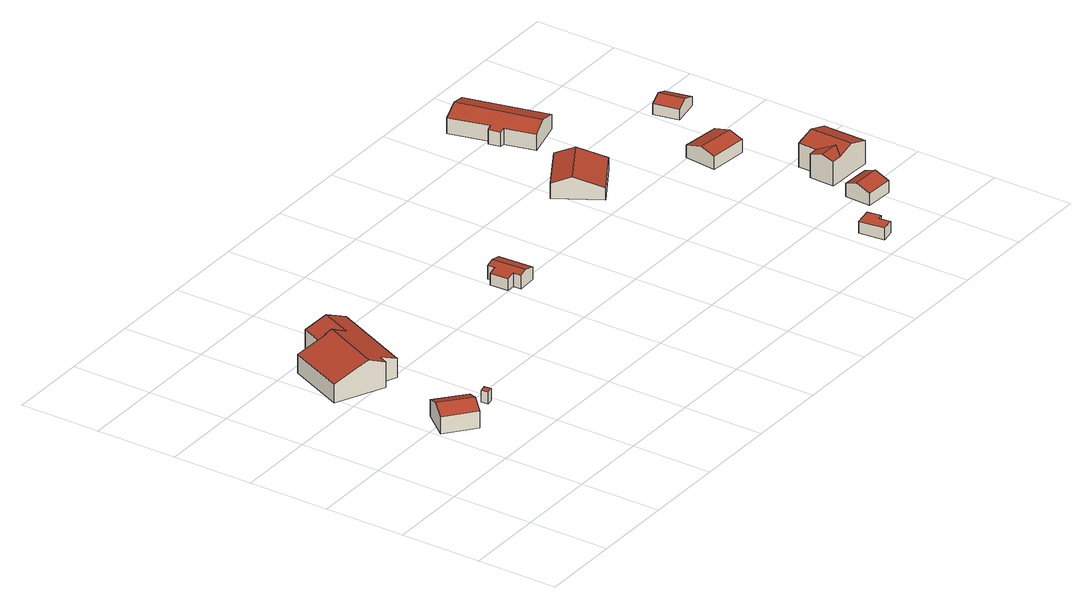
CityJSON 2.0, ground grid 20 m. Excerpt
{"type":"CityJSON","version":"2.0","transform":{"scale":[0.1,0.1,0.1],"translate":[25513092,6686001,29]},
"CityObjects":{
"building1":{"type":"Building","attributes":{"measuredHeight":5.01,"roofType":"1000","Katuosoite":"Puroniityntie 314","C_KAYTTARK":"941","Rakennuksen_tila":"voimassa","REPAIRED":"no","LowestRoof":48.76,"HighestRoof":48.76,"BREC_BuildingHeightNN":48.76,"BREC_RoofNames":"flat","Kayttotarkoitus":"Ei käyttömerkintää kartalla","CODE":"121","Kerroksia":0,"GroundLevel":43.75,"RATU":61590,"TILA_KOODI":2,"KG_KRAKENN":5084477,"Kerrosala":0,"Valmistunut":"2099-01-01","Integrate_LoD[1]":{"integrating_person":"vcdb_user","integration_date":"2016-10-28","matching_mode":1,"area_diff":0,"area_diff_filter":10,"overlap_DB_to_file":100,"overlap_file_to_DB":100,"overlap_filter":89}},"address":[{"CountryName":"Finland","LocalityName":"Helsinki"}],"geometry":[{"type":"Solid","lod":"2","boundaries":[[[[0,1,2,3]],[[1,4,5,2]],[[6,0,3,7]],[[8,5,4,9]],[[9,4,1,0,6]],[[7,3,2,5,8]],[[7,8,9,6]]]],"semantics":{"surfaces":[{"type":"RoofSurface","ZMax":5.86,"ZMinASL":48.14,"ZMin":4.39,"Area":35.39,"ZMaxASL":49.62,"RoofPitch":68.12,"RoofOrientation":219.76},{"type":"RoofSurface","ZMax":5.86,"ZMinASL":47.87,"ZMin":4.12,"Area":41.78,"ZMaxASL":49.62,"RoofPitch":68.12,"RoofOrientation":39.76},{"type":"WallSurface","ZMax":4.39,"Area":39.16,"ZMinASL":43.75,"ZMin":0,"ZMaxASL":48.14},{"type":"WallSurface","ZMax":4.12,"Area":36.78,"ZMinASL":43.75,"ZMin":0,"ZMaxASL":47.87},{"type":"WallSurface","ZMax":5.86,"Area":40.54,"ZMinASL":43.75,"ZMin":0,"ZMaxASL":49.62},{"type":"GroundSurface","ZMinASL":43.75,"ZMin":0,"Area":71.61}],"values":[[0,1,2,3,4,4,5]]}}]},
"building2":{"type":"Building","attributes":{"measuredHeight":3,"roofType":"1000","CODE":"220","REPAIRED":"no","GroundLevel":45.15,"LowestRoof":48.15,"HighestRoof":48.15,"BREC_BuildingHeightNN":48.15,"Integrate_LoD[1]":{"integrating_person":"vcdb_user","integration_date":"2016-10-28","matching_mode":1,"area_diff":0,"area_diff_filter":10,"overlap_DB_to_file":100,"overlap_file_to_DB":100,"overlap_filter":89},"BREC_RoofNames":"flat"},"address":[{"CountryName":"Finland","LocalityName":"Helsinki"}],"geometry":[{"type":"Solid","lod":"2","boundaries":[[[[10,11,12,13]],[[14,15,16,17]],[[17,16,11,10]],[[16,15,12,11]],[[15,14,13,12]],[[14,17,10,13]]]],"semantics":{"surfaces":[{"type":"GroundSurface","ZMinASL":45.15,"ZMin":0,"Area":2.85},{"type":"RoofSurface","ZMax":3,"ZMinASL":48.15,"ZMin":3,"Area":2.85,"ZMaxASL":48.15,"RoofPitch":90,"RoofOrientation":-1},{"type":"WallSurface","ZMax":3,"Area":5.02,"ZMinASL":45.15,"ZMin":0,"ZMaxASL":48.15},{"type":"WallSurface","ZMax":3,"Area":5.12,"ZMinASL":45.15,"ZMin":0,"ZMaxASL":48.15}],"values":[[0,1,2,3,2,3]]}}]},
"building3":{"type":"Building","attributes":{"measuredHeight":6.4,"roofType":"1000","Katuosoite":"Puroniityntie 314","C_KAYTTARK":"011","Rakennuksen_tila":"voimassa","REPAIRED":"no","LowestRoof":48.42,"HighestRoof":48.42,"BREC_BuildingHeightNN":48.42,"Tilavuus":750,"BREC_RoofNames":"flat","Kayttotarkoitus":"Ei käyttömerkintää kartalla","VTJ_PRT":"102403818Y","CODE":"121","Kerroksia":1,"GroundLevel":42.02,"RATU":53106,"TILA_KOODI":2,"Kokonaisala":211,"KG_KRAKENN":2500106,"Kerrosala":211,"Valmistunut":"2004-07-29","Rakennusaine":"Puu","Integrate_LoD[1]":{"integrating_person":"vcdb_user","integration_date":"2016-10-28","matching_mode":1,"area_diff":0,"area_diff_filter":10,"overlap_DB_to_file":100,"overlap_file_to_DB":100,"overlap_filter":89}},"address":[{"CountryName":"Finland","LocalityName":"Helsinki"}],"geometry":[{"type":"Solid","lod":"2","boundaries":[[[[18,19,20,21,22,23]],[[24,25,26,27,28]],[[29,23,22,30]],[[28,20,19,24]],[[30,22,21,31]],[[24,19,25]],[[32,33,34,35]],[[35,34,36,37]],[[32,35,37,29,30,31,38,39]],[[39,38,27,26,40]],[[33,32,39,40]],[[29,37,36,18,23]],[[38,31,21,20,28,27]],[[33,40,26,25,19,18,36,34]]]],"semantics":{"surfaces":[{"type":"RoofSurface","ZMax":8.27,"ZMinASL":46.74,"ZMin":4.72,"Area":144.62,"ZMaxASL":50.29,"RoofPitch":67.96,"RoofOrientation":294.67},{"type":"RoofSurface","ZMax":6.78,"ZMinASL":46.63,"ZMin":4.61,"Area":47.29,"ZMaxASL":48.8,"RoofPitch":67.95,"RoofOrientation":294.54},{"type":"WallSurface","ZMax":4.72,"Area":72.73,"ZMinASL":42.02,"ZMin":0,"ZMaxASL":46.74},{"type":"WallSurface","ZMax":8.26,"Area":5.41,"ZMinASL":47.32,"ZMin":5.3,"ZMaxASL":50.28},{"type":"WallSurface","ZMax":6.51,"Area":24.71,"ZMinASL":42.02,"ZMin":0,"ZMaxASL":48.53},{"type":"WallSurface","ZMax":6.52,"Area":15.43,"ZMinASL":42.02,"ZMin":0,"ZMaxASL":48.54},{"type":"GroundSurface","ZMinASL":42.02,"ZMin":0,"Area":343.33},{"type":"WallSurface","ZMax":6.78,"Area":59.57,"ZMinASL":42.02,"ZMin":0,"ZMaxASL":48.8},{"type":"WallSurface","ZMax":4.74,"Area":100.66,"ZMinASL":42.02,"ZMin":0,"ZMaxASL":46.76},{"type":"WallSurface","ZMax":8.27,"Area":88.77,"ZMinASL":42.02,"ZMin":0,"ZMaxASL":50.29},{"type":"WallSurface","ZMax":7.59,"Area":40.05,"ZMinASL":42.02,"ZMin":0,"ZMaxASL":49.61},{"type":"RoofSurface","ZMax":8.27,"ZMinASL":46.76,"ZMin":4.74,"Area":178.5,"ZMaxASL":50.29,"RoofPitch":67.95,"RoofOrientation":114.56}],"values":[[0,1,2,3,3,3,4,5,6,7,8,9,10,11]]}}]},
"building4":{"type":"Building","attributes":{"measuredHeight":3.23,"roofType":"1000","Katuosoite":"Puroniityntie 300","C_KAYTTARK":"941","Rakennuksen_tila":"voimassa","REPAIRED":"no","LowestRoof":44.07,"HighestRoof":44.07,"BREC_BuildingHeightNN":44.07,"BREC_RoofNames":"flat","Kayttotarkoitus":"Ei käyttömerkintää kartalla","CODE":"121","Kerroksia":0,"GroundLevel":40.84,"RATU":61597,"TILA_KOODI":2,"KG_KRAKENN":5084486,"Kerrosala":0,"Valmistunut":"2099-01-01","Integrate_LoD[1]":{"integrating_person":"vcdb_user","integration_date":"2016-10-28","matching_mode":1,"area_diff":0,"area_diff_filter":10,"overlap_DB_to_file":100,"overlap_file_to_DB":100,"overlap_filter":89}},"address":[{"CountryName":"Finland","LocalityName":"Helsinki"}],"geometry":[{"type":"Solid","lod":"2","boundaries":[[[[41,42,43,44,45,46,47,48]],[[44,49,50,45]],[[51,48,47,52]],[[52,47,46,53]],[[54,43,42,55]],[[55,42,41,56]],[[56,41,48,51]],[[57,50,49,58]],[[58,49,44,43,54]],[[53,46,45,50,57]],[[53,57,58,54,55,56,51,52]]]],"semantics":{"surfaces":[{"type":"RoofSurface","ZMax":3.86,"ZMinASL":43.72,"ZMin":2.88,"Area":26.8,"ZMaxASL":44.7,"RoofPitch":76.1,"RoofOrientation":266.94},{"type":"RoofSurface","ZMax":3.86,"ZMinASL":44,"ZMin":3.16,"Area":25.12,"ZMaxASL":44.7,"RoofPitch":76.1,"RoofOrientation":86.94},{"type":"WallSurface","ZMax":3.38,"Area":6.29,"ZMinASL":40.84,"ZMin":0,"ZMaxASL":44.22},{"type":"WallSurface","ZMax":3.4,"Area":7.12,"ZMinASL":40.84,"ZMin":0,"ZMaxASL":44.24},{"type":"WallSurface","ZMax":3.4,"Area":6.6,"ZMinASL":40.84,"ZMin":0,"ZMaxASL":44.24},{"type":"WallSurface","ZMax":2.89,"Area":13.62,"ZMinASL":40.84,"ZMin":0,"ZMaxASL":43.73},{"type":"WallSurface","ZMax":3.16,"Area":27.36,"ZMinASL":40.84,"ZMin":0,"ZMaxASL":44},{"type":"WallSurface","ZMax":3.86,"Area":16.74,"ZMinASL":40.84,"ZMin":0,"ZMaxASL":44.7},{"type":"WallSurface","ZMax":3.86,"Area":16.9,"ZMinASL":40.84,"ZMin":0,"ZMaxASL":44.7},{"type":"GroundSurface","ZMinASL":40.84,"ZMin":0,"Area":50.4}],"values":[[0,1,2,3,3,4,5,6,7,8,9]]}}]},
"building5":{"type":"Building","attributes":{"measuredHeight":4.64,"roofType":"1000","Katuosoite":"Puroniityntie 310","C_KAYTTARK":"941","Rakennuksen_tila":"voimassa","REPAIRED":"no","LowestRoof":39.34,"HighestRoof":39.34,"BREC_BuildingHeightNN":39.34,"Tilavuus":333,"BREC_RoofNames":"flat","Kayttotarkoitus":"Ei käyttömerkintää kartalla","VTJ_PRT":"102423406U","CODE":"121","Kerroksia":1,"GroundLevel":34.71,"RATU":53117,"TILA_KOODI":2,"Kokonaisala":96,"KG_KRAKENN":2500117,"Kerrosala":96,"Valmistunut":"2004-06-29","Rakennusaine":"Puu","Integrate_LoD[1]":{"integrating_person":"vcdb_user","integration_date":"2016-10-28","matching_mode":1,"area_diff":0,"area_diff_filter":10,"overlap_DB_to_file":100,"overlap_file_to_DB":100,"overlap_filter":89}},"address":[{"CountryName":"Finland","LocalityName":"Helsinki"}],"geometry":[{"type":"Solid","lod":"2","boundaries":[[[[59,60,61,62]],[[63,64,60,59]],[[65,62,61,66]],[[67,64,63,68]],[[68,63,59,62,65]],[[66,61,60,64,67]],[[66,67,68,65]]]],"semantics":{"surfaces":[{"type":"RoofSurface","ZMax":5.45,"ZMinASL":38.52,"ZMin":3.81,"Area":66.43,"ZMaxASL":40.16,"RoofPitch":71.23,"RoofOrientation":329.19},{"type":"RoofSurface","ZMax":5.45,"ZMinASL":37.72,"ZMin":3.01,"Area":99.12,"ZMaxASL":40.16,"RoofPitch":71.23,"RoofOrientation":149.19},{"type":"WallSurface","ZMax":3.82,"Area":49.77,"ZMinASL":34.71,"ZMin":0,"ZMaxASL":38.52},{"type":"WallSurface","ZMax":3.01,"Area":39.25,"ZMinASL":34.71,"ZMin":0,"ZMaxASL":37.72},{"type":"WallSurface","ZMax":5.45,"Area":52.72,"ZMinASL":34.71,"ZMin":0,"ZMaxASL":40.16},{"type":"GroundSurface","ZMinASL":34.71,"ZMin":0,"Area":156.74}],"values":[[0,1,2,3,4,4,5]]}}]},
"building6":{"type":"Building","attributes":{"measuredHeight":3,"roofType":"1000","Katuosoite":"Puroniityntie 300","C_KAYTTARK":"941","Rakennuksen_tila":"voimassa","REPAIRED":"no","LowestRoof":37.09,"HighestRoof":37.09,"BREC_BuildingHeightNN":37.09,"BREC_RoofNames":"flat","Kayttotarkoitus":"Ei käyttömerkintää kartalla","CODE":"121","GroundLevel":34.09,"Kerroksia":0,"TILA_KOODI":2,"RATU":61596,"KG_KRAKENN":5084484,"Kerrosala":0,"Valmistunut":"2099-01-01","Integrate_LoD[1]":{"integrating_person":"vcdb_user","integration_date":"2016-10-28","matching_mode":1,"area_diff":0,"area_diff_filter":10,"overlap_DB_to_file":100,"overlap_file_to_DB":100,"overlap_filter":89}},"address":[{"CountryName":"Finland","LocalityName":"Helsinki"}],"geometry":[{"type":"Solid","lod":"2","boundaries":[[[[69,70,71,72,73,74]],[[75,76,77,78,79,80]],[[80,79,70,69]],[[79,78,71,70]],[[78,77,72,71]],[[77,76,73,72]],[[76,75,74,73]],[[75,80,69,74]]]],"semantics":{"surfaces":[{"type":"GroundSurface","ZMinASL":34.09,"ZMin":0,"Area":24.07},{"type":"RoofSurface","ZMax":3,"ZMinASL":37.09,"ZMin":3,"Area":24.07,"ZMaxASL":37.09,"RoofPitch":90,"RoofOrientation":-1},{"type":"WallSurface","ZMax":3,"Area":8.72,"ZMinASL":34.09,"ZMin":0,"ZMaxASL":37.09},{"type":"WallSurface","ZMax":3,"Area":9.41,"ZMinASL":34.09,"ZMin":0,"ZMaxASL":37.09},{"type":"WallSurface","ZMax":3,"Area":18.88,"ZMinASL":34.09,"ZMin":0,"ZMaxASL":37.09},{"type":"WallSurface","ZMax":3,"Area":13.04,"ZMinASL":34.09,"ZMin":0,"ZMaxASL":37.09},{"type":"WallSurface","ZMax":3,"Area":9.87,"ZMinASL":34.09,"ZMin":0,"ZMaxASL":37.09},{"type":"WallSurface","ZMax":3,"Area":4.42,"ZMinASL":34.09,"ZMin":0,"ZMaxASL":37.09}],"values":[[0,1,2,3,4,5,6,7]]}}]},
"building7":{"type":"Building","attributes":{"measuredHeight":4.72,"roofType":"1000","Katuosoite":"Puroniityntie 310","C_KAYTTARK":"011","Rakennuksen_tila":"voimassa","REPAIRED":"no","LowestRoof":40.2,"HighestRoof":40.2,"BREC_BuildingHeightNN":40.2,"Tilavuus":402,"BREC_RoofNames":"flat","Kayttotarkoitus":"Ei käyttömerkintää kartalla","VTJ_PRT":"102423405T","CODE":"121","Kerroksia":1,"GroundLevel":35.48,"RATU":53116,"TILA_KOODI":2,"Kokonaisala":161,"KG_KRAKENN":2500116,"Kerrosala":161,"Valmistunut":"1996-02-01","Rakennusaine":"Puu","Integrate_LoD[1]":{"integrating_person":"vcdb_user","integration_date":"2016-10-28","matching_mode":1,"area_diff":0,"area_diff_filter":10,"overlap_DB_to_file":100,"overlap_file_to_DB":100,"overlap_filter":89}},"address":[{"CountryName":"Finland","LocalityName":"Helsinki"}],"geometry":[{"type":"Solid","lod":"2","boundaries":[[[[81,82,83,84]],[[85,86,87,88]],[[88,87,89,90]],[[90,89,91,92]],[[93,83,82,94]],[[95,85,88,90,92,96,93,94]],[[93,96,97,84,83]],[[95,98,86,85]],[[97,96,92,91]],[[95,94,82,81,98]],[[97,91,89,87,86,98,81,84]]]],"semantics":{"surfaces":[{"type":"RoofSurface","ZMax":5.38,"ZMinASL":39.18,"ZMin":3.7,"Area":113.7,"ZMaxASL":40.86,"RoofPitch":72.54,"RoofOrientation":76.88},{"type":"WallSurface","ZMax":3.98,"Area":4.62,"ZMinASL":35.48,"ZMin":0,"ZMaxASL":39.46},{"type":"WallSurface","ZMax":3.63,"Area":10.86,"ZMinASL":35.48,"ZMin":0,"ZMaxASL":39.11},{"type":"WallSurface","ZMax":3.97,"Area":4.12,"ZMinASL":35.48,"ZMin":0,"ZMaxASL":39.45},{"type":"WallSurface","ZMax":3.79,"Area":77.71,"ZMinASL":35.48,"ZMin":0,"ZMaxASL":39.27},{"type":"GroundSurface","ZMinASL":35.48,"ZMin":0,"Area":205.97},{"type":"WallSurface","ZMax":5.38,"Area":44.76,"ZMinASL":35.48,"ZMin":0,"ZMaxASL":40.86},{"type":"WallSurface","ZMax":3.97,"Area":40.14,"ZMinASL":35.48,"ZMin":0,"ZMaxASL":39.45},{"type":"WallSurface","ZMax":5.38,"Area":45.28,"ZMinASL":35.48,"ZMin":0,"ZMaxASL":40.86},{"type":"RoofSurface","ZMax":5.38,"ZMinASL":39.08,"ZMin":3.6,"Area":102.22,"ZMaxASL":40.86,"RoofPitch":72.54,"RoofOrientation":256.88}],"values":[[0,1,2,3,4,5,6,7,7,8,9]]}}]},
"building8":{"type":"Building","attributes":{"measuredHeight":3.65,"roofType":"1000","Katuosoite":"Puroniityntie 300","C_KAYTTARK":"011","Rakennuksen_tila":"voimassa","REPAIRED":"no","LowestRoof":34.89,"HighestRoof":34.89,"BREC_BuildingHeightNN":34.89,"BREC_RoofNames":"flat","Kayttotarkoitus":"Ei käyttömerkintää kartalla","VTJ_PRT":"102423407V","CODE":"121","Kerroksia":1,"GroundLevel":31.23,"RATU":53118,"TILA_KOODI":2,"KG_KRAKENN":2500118,"Kerrosala":37,"Valmistunut":"1985-01-01","Rakennusaine":"Puu","Integrate_LoD[1]":{"integrating_person":"vcdb_user","integration_date":"2016-10-28","matching_mode":1,"area_diff":0,"area_diff_filter":10,"overlap_DB_to_file":100,"overlap_file_to_DB":100,"overlap_filter":89}},"address":[{"CountryName":"Finland","LocalityName":"Helsinki"}],"geometry":[{"type":"Solid","lod":"2","boundaries":[[[[99,100,101,102]],[[100,103,104,101]],[[105,99,102,106]],[[107,104,103,108]],[[108,103,100,99,105]],[[106,102,101,104,107]],[[106,107,108,105]]]],"semantics":{"surfaces":[{"type":"RoofSurface","ZMax":4.34,"ZMinASL":34.21,"ZMin":2.98,"Area":26.95,"ZMaxASL":35.57,"RoofPitch":69.7,"RoofOrientation":181.99},{"type":"RoofSurface","ZMax":4.34,"ZMinASL":34.53,"ZMin":3.3,"Area":20.63,"ZMaxASL":35.57,"RoofPitch":69.7,"RoofOrientation":1.99},{"type":"WallSurface","ZMax":2.98,"Area":20.5,"ZMinASL":31.23,"ZMin":0,"ZMaxASL":34.21},{"type":"WallSurface","ZMax":3.3,"Area":22.7,"ZMinASL":31.23,"ZMin":0,"ZMaxASL":34.53},{"type":"WallSurface","ZMax":4.34,"Area":24.2,"ZMinASL":31.23,"ZMin":0,"ZMaxASL":35.57},{"type":"GroundSurface","ZMinASL":31.23,"ZMin":0,"Area":44.63}],"values":[[0,1,2,3,4,4,5]]}}]},
"building9":{"type":"Building","attributes":{"measuredHeight":3.71,"roofType":"1000","Katuosoite":"Puroniityntie 300","C_KAYTTARK":"941","Rakennuksen_tila":"voimassa","REPAIRED":"no","LowestRoof":37.63,"HighestRoof":37.63,"BREC_BuildingHeightNN":37.63,"Tilavuus":165,"BREC_RoofNames":"flat","Kayttotarkoitus":"Ei käyttömerkintää kartalla","VTJ_PRT":"102423410Y","CODE":"121","Kerroksia":1,"GroundLevel":33.91,"RATU":53121,"TILA_KOODI":2,"Kokonaisala":57,"KG_KRAKENN":2500121,"Kerrosala":57,"Valmistunut":"2003-12-10","Rakennusaine":"Puu","Integrate_LoD[1]":{"integrating_person":"vcdb_user","integration_date":"2016-10-28","matching_mode":1,"area_diff":0,"area_diff_filter":10,"overlap_DB_to_file":100,"overlap_file_to_DB":100,"overlap_filter":89}},"address":[{"CountryName":"Finland","LocalityName":"Helsinki"}],"geometry":[{"type":"Solid","lod":"2","boundaries":[[[[109,110,111,112]],[[110,113,114,111]],[[115,109,112,116]],[[117,114,113,118]],[[118,113,110,109,115]],[[116,112,111,114,117]],[[116,117,118,115]]]],"semantics":{"surfaces":[{"type":"RoofSurface","ZMax":4.3,"ZMinASL":37.13,"ZMin":3.22,"Area":36.5,"ZMaxASL":38.21,"RoofPitch":73.68,"RoofOrientation":186.12},{"type":"RoofSurface","ZMax":4.3,"ZMinASL":36.96,"ZMin":3.05,"Area":42.21,"ZMaxASL":38.21,"RoofPitch":73.68,"RoofOrientation":6.12},{"type":"WallSurface","ZMax":3.22,"Area":30.7,"ZMinASL":33.91,"ZMin":0,"ZMaxASL":37.13},{"type":"WallSurface","ZMax":3.05,"Area":29.1,"ZMinASL":33.91,"ZMin":0,"ZMaxASL":36.96},{"type":"WallSurface","ZMax":4.3,"Area":29.47,"ZMinASL":33.91,"ZMin":0,"ZMaxASL":38.21},{"type":"GroundSurface","ZMinASL":33.91,"ZMin":0,"Area":75.54}],"values":[[0,1,2,3,4,4,5]]}}]},
"building10":{"type":"Building","attributes":{"measuredHeight":6.75,"roofType":"1000","Katuosoite":"Puroniityntie 300","C_KAYTTARK":"011","Rakennuksen_tila":"voimassa","REPAIRED":"no","LowestRoof":36.22,"HighestRoof":36.22,"BREC_BuildingHeightNN":36.22,"Tilavuus":284,"BREC_RoofNames":"flat","Kayttotarkoitus":"Ei käyttömerkintää kartalla","VTJ_PRT":"102423408W","CODE":"121","Kerroksia":1,"GroundLevel":29.47,"RATU":53119,"TILA_KOODI":2,"KG_KRAKENN":2500119,"Kerrosala":97,"Valmistunut":"1987-02-01","Rakennusaine":"Puu","Integrate_LoD[1]":{"integrating_person":"vcdb_user","integration_date":"2016-10-28","matching_mode":1,"area_diff":0,"area_diff_filter":10,"overlap_DB_to_file":100,"overlap_file_to_DB":100,"overlap_filter":89}},"address":[{"CountryName":"Finland","LocalityName":"Helsinki"}],"geometry":[{"type":"Solid","lod":"2","boundaries":[[[[119,120,121,122]],[[120,123,124,121]],[[120,119,125,126,127,128,123]],[[129,130,127,126,125]],[[131,124,123,132]],[[132,123,128,133]],[[134,130,129,135]],[[135,136,137,138,139,131,132,133,140,134]],[[137,136,135,129,125,119,122,138]],[[127,130,134,140,133,128]],[[122,121,124,131,139,138]]]],"semantics":{"surfaces":[{"type":"RoofSurface","ZMax":6.92,"ZMinASL":35.56,"ZMin":6.09,"Area":12.21,"ZMaxASL":36.39,"RoofPitch":74.95,"RoofOrientation":181.07},{"type":"RoofSurface","ZMax":6.92,"ZMinASL":35.53,"ZMin":6.06,"Area":12.36,"ZMaxASL":36.39,"RoofPitch":74.95,"RoofOrientation":1.06},{"type":"RoofSurface","ZMax":7.49,"Area":42.56,"ZMinASL":35.53,"ZMin":6.06,"ZMaxASL":36.97,"RoofPitch":72.51,"RoofOrientation":271.08},{"type":"RoofSurface","ZMax":7.49,"ZMinASL":35.42,"ZMin":5.95,"Area":55.72,"ZMaxASL":36.97,"RoofPitch":72.5,"RoofOrientation":91.07},{"type":"WallSurface","ZMax":6.06,"Area":14,"ZMinASL":29.47,"ZMin":0,"ZMaxASL":35.53},{"type":"WallSurface","ZMax":6.07,"Area":27.64,"ZMinASL":29.47,"ZMin":0,"ZMaxASL":35.55},{"type":"WallSurface","ZMax":5.95,"Area":64.71,"ZMinASL":29.47,"ZMin":0,"ZMaxASL":35.42},{"type":"GroundSurface","ZMinASL":29.47,"ZMin":0,"Area":117.45},{"type":"WallSurface","ZMax":7.49,"Area":78.62,"ZMinASL":29.47,"ZMin":0,"ZMaxASL":36.97},{"type":"WallSurface","ZMax":7.49,"Area":63.38,"ZMinASL":29.47,"ZMin":0,"ZMaxASL":36.97},{"type":"WallSurface","ZMax":6.92,"Area":40.66,"ZMinASL":29.47,"ZMin":0,"ZMaxASL":36.39}],"values":[[0,1,2,3,4,5,6,7,8,9,10]]}}]},
"building11":{"type":"Building","attributes":{"measuredHeight":3.13,"roofType":"1000","Katuosoite":"Puroniityntie 300","C_KAYTTARK":"941","Rakennuksen_tila":"voimassa","REPAIRED":"no","LowestRoof":33.84,"HighestRoof":33.84,"BREC_BuildingHeightNN":33.84,"Tilavuus":60,"BREC_RoofNames":"flat","Kayttotarkoitus":"Ei käyttömerkintää kartalla","VTJ_PRT":"102423409X","CODE":"121","Kerroksia":1,"GroundLevel":30.71,"RATU":53120,"TILA_KOODI":2,"KG_KRAKENN":2500120,"Kerrosala":32,"Valmistunut":"1980-09-01","Rakennusaine":"Muu","Integrate_LoD[1]":{"integrating_person":"vcdb_user","integration_date":"2016-10-28","matching_mode":1,"area_diff":0,"area_diff_filter":10,"overlap_DB_to_file":100,"overlap_file_to_DB":100,"overlap_filter":89}},"address":[{"CountryName":"Finland","LocalityName":"Helsinki"}],"geometry":[{"type":"Solid","lod":"2","boundaries":[[[[141,142,143,144]],[[142,145,146,143]],[[147,141,144,148]],[[149,146,145,150]],[[150,145,142,141,147]],[[148,144,143,146,149]],[[148,149,150,147]]]],"semantics":{"surfaces":[{"type":"RoofSurface","ZMax":3.88,"ZMinASL":33.41,"ZMin":2.7,"Area":19.96,"ZMaxASL":34.58,"RoofPitch":67.96,"RoofOrientation":259.07},{"type":"RoofSurface","ZMax":3.88,"ZMinASL":33.03,"ZMin":2.32,"Area":26.37,"ZMaxASL":34.58,"RoofPitch":67.96,"RoofOrientation":79.07},{"type":"WallSurface","ZMax":2.7,"Area":17.18,"ZMinASL":30.71,"ZMin":0,"ZMaxASL":33.41},{"type":"WallSurface","ZMax":2.32,"Area":14.77,"ZMinASL":30.71,"ZMin":0,"ZMaxASL":33.03},{"type":"WallSurface","ZMax":3.88,"Area":21.45,"ZMinASL":30.71,"ZMin":0,"ZMaxASL":34.58},{"type":"GroundSurface","ZMinASL":30.71,"ZMin":0,"Area":42.94}],"values":[[0,1,2,3,4,4,5]]}}]}
},
"vertices":[
[76,183,191],[99,211,206],[31,269,206],[7,240,191],[127,245,189],[58,302,189],[76,183,148],[7,240,148],[58,302,148],[127,245,148],
[168,234,161],[170,217,161],[153,214,161],[151,231,161],[151,231,191],[153,214,191],[170,217,191],[168,234,191],
[92,486,213],[156,627,213],[141,634,206],[140,631,206],[76,662,177],[12,523,177],[156,627,183],[189,611,198],[223,686,198],[175,709,176],[141,634,176],[12,523,130],[76,662,130],[140,631,130],[181,471,130],[181,471,178],[141,490,195],[141,490,130],[131,468,195],[131,468,130],[175,709,130],[269,665,130],[269,665,178],
[644,493,147],[665,494,152],[666,474,152],[685,475,157],[681,561,157],[661,559,152],[662,541,152],[642,540,147],[713,476,150],[709,563,150],[642,540,118],[662,541,118],[661,559,118],[666,474,118],[665,494,118],[644,493,118],[709,563,118],[713,476,118],
[1136,659,112],[1249,726,112],[1224,767,95],[1111,700,95],[1174,597,87],[1286,664,87],[1111,700,57],[1224,767,57],[1286,664,57],[1174,597,57],
[1407,36,51],[1411,8,51],[1380,3,51],[1372,66,51],[1415,73,51],[1421,40,51],[1421,40,81],[1415,73,81],[1372,66,81],[1380,3,81],[1411,8,81],[1407,36,81],
[1298,844,119],[1350,857,102],[1300,1059,103],[1251,1047,119],[1237,907,65],[1237,907,105],[1225,907,101],[1225,907,65],[1219,936,101],[1219,936,65],[1230,938,105],[1230,938,65],[1300,1059,65],[1350,857,65],[1255,833,65],[1206,1036,65],[1206,1036,104],[1255,833,105],
[1595,138,52],[1597,175,66],[1528,177,66],[1526,141,52],[1598,203,55],[1529,206,55],[1595,138,22],[1526,141,22],[1529,206,22],[1598,203,22],
[1522,473,81],[1526,509,92],[1431,519,92],[1427,483,81],[1530,551,80],[1436,562,80],[1522,473,49],[1427,483,49],[1436,562,49],[1530,551,49],
[1600,269,66],[1627,299,74],[1576,300,74],[1574,270,66],[1600,332,65],[1577,332,65],[1644,268,80],[1645,278,80],[1646,376,80],[1601,378,65],[1693,266,64],[1695,375,64],[1577,332,5],[1600,332,5],[1601,378,5],[1695,375,5],[1693,266,5],[1644,268,5],[1600,269,5],[1574,270,5],[1576,300,5],[1646,376,5],
[1606,695,44],[1635,700,56],[1623,763,56],[1594,757,44],[1673,707,40],[1660,770,40],[1606,695,17],[1594,757,17],[1660,770,17],[1673,707,17]
]}
